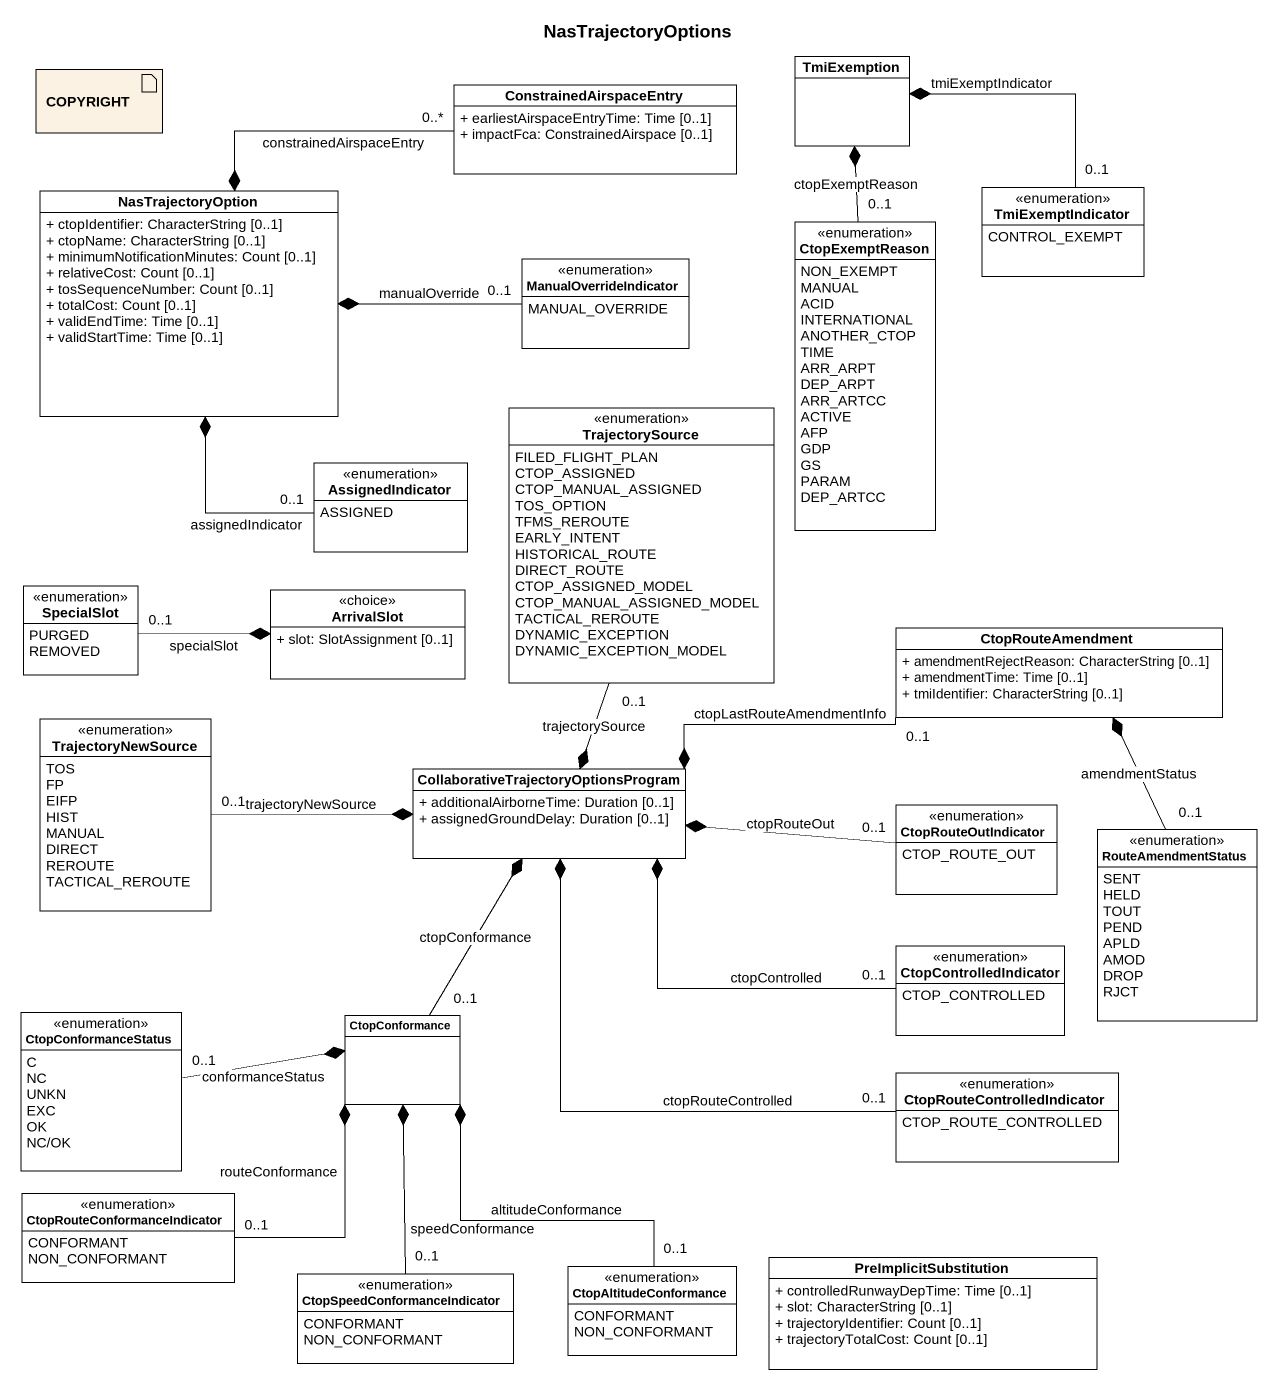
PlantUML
@startuml
title NasTrajectoryOptions
allowmixing
hide circle
hide empty members
skinparam classAttributeIconSize 0
artifact COPYRIGHT #FCF2E3
class TmiExemption
class ConstrainedAirspaceEntry {
  + earliestAirspaceEntryTime: Time [0..1]
  + impactFca: ConstrainedAirspace [0..1]
}
class NasTrajectoryOption {
  + ctopIdentifier: CharacterString [0..1]
  + ctopName: CharacterString [0..1]
  + minimumNotificationMinutes: Count [0..1]
  + relativeCost: Count [0..1]
  + tosSequenceNumber: Count [0..1]
  + totalCost: Count [0..1]
  + validEndTime: Time [0..1]
  + validStartTime: Time [0..1]
}
enum TmiExemptIndicator {
  CONTROL_EXEMPT
}
enum CtopExemptReason {
  NON_EXEMPT
  MANUAL
  ACID
  INTERNATIONAL
  ANOTHER_CTOP
  TIME
  ARR_ARPT
  DEP_ARPT
  ARR_ARTCC
  ACTIVE
  AFP
  GDP
  GS
  PARAM
  DEP_ARTCC
}
enum ManualOverrideIndicator {
  MANUAL_OVERRIDE
}
enum TrajectorySource {
  FILED_FLIGHT_PLAN
  CTOP_ASSIGNED
  CTOP_MANUAL_ASSIGNED
  TOS_OPTION
  TFMS_REROUTE
  EARLY_INTENT
  HISTORICAL_ROUTE
  DIRECT_ROUTE
  CTOP_ASSIGNED_MODEL
  CTOP_MANUAL_ASSIGNED_MODEL
  TACTICAL_REROUTE
  DYNAMIC_EXCEPTION
  DYNAMIC_EXCEPTION_MODEL
}
enum AssignedIndicator {
  ASSIGNED
}
enum SpecialSlot {
  PURGED
  REMOVED
}
class ArrivalSlot <<choice>> {
  + slot: SlotAssignment [0..1]
}
class CtopRouteAmendment {
  + amendmentRejectReason: CharacterString [0..1]
  + amendmentTime: Time [0..1]
  + tmiIdentifier: CharacterString [0..1]
}
enum TrajectoryNewSource {
  TOS
  FP
  EIFP
  HIST
  MANUAL
  DIRECT
  REROUTE
  TACTICAL_REROUTE
}
class "CollaborativeTrajectoryOptionsProgram" as CollaborativeTrajectoryOptio {
  + additionalAirborneTime: Duration [0..1]
  + assignedGroundDelay: Duration [0..1]
}
enum CtopRouteOutIndicator {
  CTOP_ROUTE_OUT
}
enum RouteAmendmentStatus {
  SENT
  HELD
  TOUT
  PEND
  APLD
  AMOD
  DROP
  RJCT
}
enum CtopControlledIndicator {
  CTOP_CONTROLLED
}
enum CtopConformanceStatus {
  C
  NC
  UNKN
  EXC
  OK
  NC/OK
}
class CtopConformance
enum CtopRouteControlledIndicator {
  CTOP_ROUTE_CONTROLLED
}
enum "CtopRouteConformanceIndicator" as CtopRouteConformanceIndicato {
  CONFORMANT
  NON_CONFORMANT
}
enum "CtopSpeedConformanceIndicator" as CtopSpeedConformanceIndicato {
  CONFORMANT
  NON_CONFORMANT
}
enum CtopAltitudeConformance {
  CONFORMANT
  NON_CONFORMANT
}
class PreImplicitSubstitution {
  + controlledRunwayDepTime: Time [0..1]
  + slot: CharacterString [0..1]
  + trajectoryIdentifier: Count [0..1]
  + trajectoryTotalCost: Count [0..1]
}
TmiExemption *-- "0..1" TmiExemptIndicator : tmiExemptIndicator
TmiExemption *-- "0..1" CtopExemptReason : ctopExemptReason
NasTrajectoryOption *-right- "0..*" ConstrainedAirspaceEntry : constrainedAirspaceEntry
NasTrajectoryOption *-right- "0..1" ManualOverrideIndicator : manualOverride
NasTrajectoryOption *-- "0..1" AssignedIndicator : assignedIndicator
ArrivalSlot *-left- "0..1" SpecialSlot : specialSlot
CtopRouteAmendment *-- "0..1" RouteAmendmentStatus : amendmentStatus
CollaborativeTrajectoryOptio *-up- "0..1" TrajectorySource : trajectorySource
CollaborativeTrajectoryOptio *-right- "0..1" CtopRouteAmendment : ctopLastRouteAmendmentInfo
CollaborativeTrajectoryOptio *-left- "0..1" TrajectoryNewSource : trajectoryNewSource
CollaborativeTrajectoryOptio *-right- "0..1" CtopRouteOutIndicator : ctopRouteOut
CollaborativeTrajectoryOptio *-right- "0..1" CtopControlledIndicator : ctopControlled
CollaborativeTrajectoryOptio *-- "0..1" CtopConformance : ctopConformance
CollaborativeTrajectoryOptio *-- "0..1" CtopRouteControlledIndicator : ctopRouteControlled
CtopConformance *-left- "0..1" CtopConformanceStatus : conformanceStatus
CtopConformance *-- "0..1" CtopRouteConformanceIndicato : routeConformance
CtopConformance *-- "0..1" CtopSpeedConformanceIndicato : speedConformance
CtopConformance *-- "0..1" CtopAltitudeConformance : altitudeConformance
@enduml
